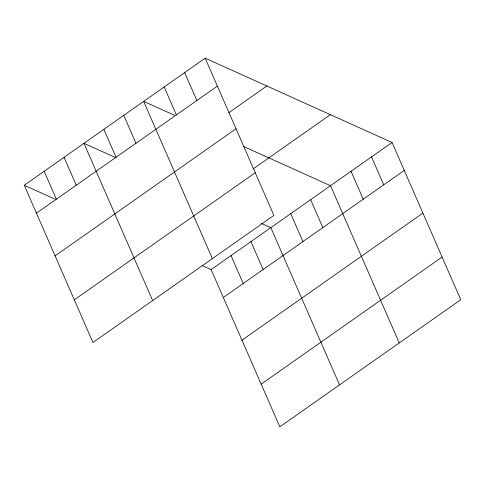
<?xml version="1.0" encoding="UTF-8"?>
<svg xmlns="http://www.w3.org/2000/svg" width="485" height="485" viewBox="0 0 485 485"><rect width="100%" height="100%" fill="white"/><g stroke="black" fill="none" stroke-linecap="round" stroke-linejoin="round"><path stroke-width="0.73" d="M205.179 58.17L273.879 215.419L92.95 342.513L24.25 185.264L205.179 58.17L392.05 142.487L460.75 299.736L279.821 426.83L211.12 269.581L202.409 265.653M36.448 213.188L217.377 86.094M228.853 112.684L266.847 85.997M55.096 255.862L236.025 128.767M253.188 168.889L330.382 114.666M74.302 299.833L255.237 172.739M211.12 269.581L392.05 142.487M223.318 297.499L404.247 170.405M241.96 340.179L422.896 213.085M261.173 384.15L442.102 257.056M174.497 115.297L143.663 101.383L212.363 258.632M243.312 146.349L330.534 185.7L399.234 342.943M116.133 157.843L83.96 143.324L152.654 300.573M261.445 223.409L270.83 227.641L339.524 384.884M24.25 185.264L55.084 199.177M371.546 156.891L383.744 184.809M351.037 171.296L363.235 199.214M310.63 199.681L322.828 227.598M290.727 213.661L302.925 241.578M184.676 72.574L196.874 100.498M250.927 241.621L263.125 269.539M164.172 86.979L176.37 114.903M231.024 255.601L243.221 283.519M123.76 115.363L135.958 143.281M103.857 129.343L116.054 157.267M64.056 157.304L76.254 185.228M44.153 171.284L56.351 199.208"/></g></svg>
